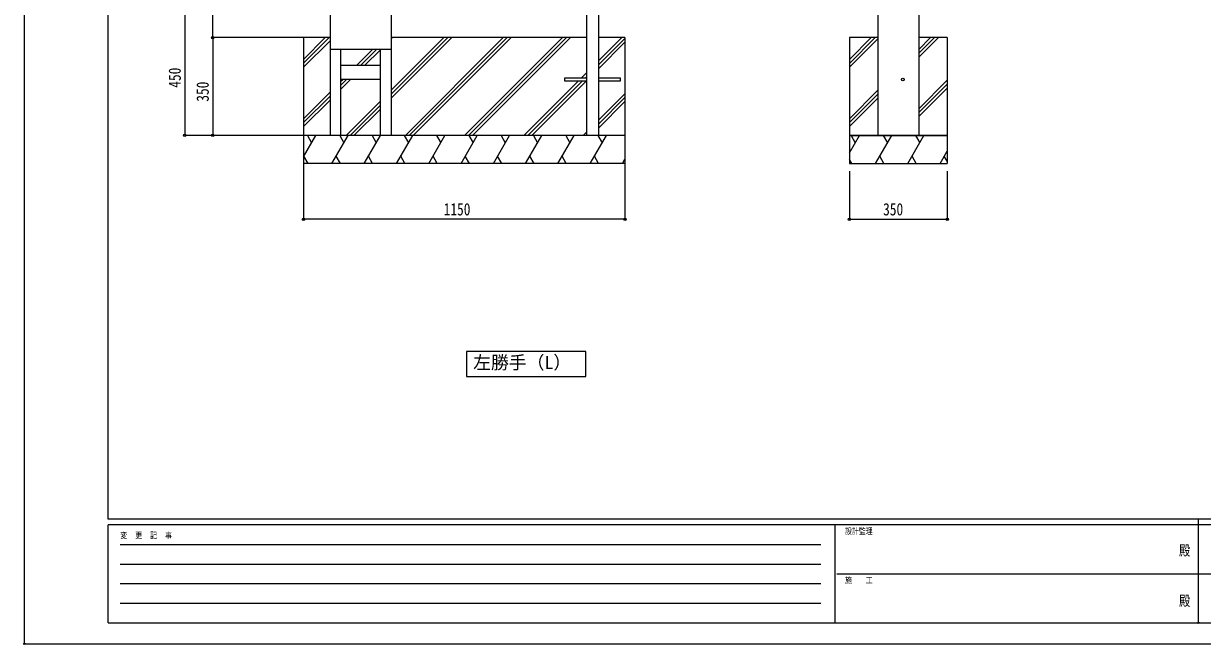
# Model space of a CAD drawing. Units: millimetres, scale not verified. Extents: x -4208 to 4205, y -2972 to 2970.
# Drawn here: x -4208 to 10, y -2972 to -752 of the extents above; entities that cross this region are included whole.
import ezdxf
from ezdxf.enums import TextEntityAlignment as Align

# ---------------------------------------------------------------- set-up
doc = ezdxf.new("R2010")
doc.units = ezdxf.units.MM
doc.header["$LTSCALE"] = 10
doc.header["$PDMODE"] = 32
doc.header["$PDSIZE"] = 5
for name, color, linetype, lineweight in [('0-1_USER1', 92, 'Continuous', 18), ('0-3_YKK_A1', 120, 'Continuous', 18), ('0-4_YKK_D', 200, 'Continuous', 18), ('0-6_YSS_K', 92, 'Continuous', 18)]:
    doc.layers.add(name, color=color, linetype=linetype, lineweight=lineweight)
doc.layers.add('0-5_YKK_ZWAK', color=134, linetype='Continuous')
doc.styles.add('ＭＳ ゴシック', font='')
doc.styles.get('ＭＳ ゴシック').set_extended_font_data('MS Gothic')

msp = doc.modelspace()

# ---------------------------------------------------------------- linework, layer by layer
at = {"layer": '0-1_USER1'}
msp.add_lwpolyline([(-2623.28, -1925), (-2623.28, -2014.25), (-2195.68, -2014.25), (-2195.68, -1925)], close=True, dxfattribs=at)
at = {"layer": '0-3_YKK_A1'}
for p, q in [((-1004.98, 854.88), (-1004.98, -1152.12)), ((-2891.98, -845.12), (-3110.98, -845.12)), ((-3071.98, -1152.12), (-3071.98, -845.12)), ((-2930.98, -1152.12), (-2930.98, -845.12)), ((-2930.98, -902.12), (-3071.98, -902.12)), ((-2930.98, -952.12), (-3071.98, -952.12)), ((-2072.48, -947.62), (-2150.98, -947.62)), ((-3071.98, -1152.12), (-3110.98, -1152.12)), ((-3071.98, -1152.12), (-3110.98, -1152.12)), ((-2891.98, -1152.12), (-2930.98, -1152.12)), ((-2891.98, -1152.12), (-2930.98, -1152.12)), ((-2150.98, -1152.12), (-2193.98, -1152.12))]:
    msp.add_line(p, q, dxfattribs=at)
for points in [[(-3110.98, 854.88), (-3110.98, -702.12), (-3110.98, -1152.12)], [(-2891.98, 854.88), (-2891.98, -702.12), (-2891.98, -1152.12)], [(-2193.98, 854.88), (-2193.98, -702.12), (-2193.98, -1152.12)], [(-2150.98, 854.88), (-2150.98, -702.12), (-2150.98, -1152.12)], [(-1150.98, 854.88), (-1150.98, -1152.12), (-1004.98, -1152.12)], [(-2193.98, -947.62), (-2272.48, -947.62), (-2272.48, -956.62), (-2193.98, -956.62)], [(-2150.98, -956.62), (-2072.48, -956.62), (-2072.48, -947.62)]]:
    msp.add_lwpolyline(points, dxfattribs=at)
msp.add_circle((-1061.98, -952.12), 4.5, dxfattribs=at)
at = {"layer": '0-4_YKK_D'}
for p, q in [((-3630.98, -702.12), (-3630.98, -1152.12)), ((-3206.98, -802.12), (-3531.98, -802.12)), ((-3206.98, -802.12), (-3531.98, -802.12)), ((-3530.98, -802.12), (-3530.98, -1152.12)), ((-3206.98, -1152.12), (-3631.98, -1152.12)), ((-3206.98, -1152.12), (-3531.98, -1152.12)), ((-3205.98, -1253.12), (-3205.98, -1453.12)), ((-2055.98, -1253.12), (-2055.98, -1453.12)), ((-1252.98, -1280.12), (-1252.98, -1453.12)), ((-902.98, -1280.12), (-902.98, -1453.12)), ((-2055.98, -1452.12), (-3205.98, -1452.12)), ((-1252.98, -1452.12), (-902.98, -1452.12))]:
    msp.add_line(p, q, dxfattribs=at)
msp.add_lwpolyline([(-3530.98, -802.12), (-3530.98, -702.12), (-3530.98, -574.72)], dxfattribs=at)
for centre in [(-3530.98, -802.12), (-3530.98, -802.12), (-3630.98, -1152.12), (-3530.98, -1152.12), (-3205.98, -1452.12), (-2055.98, -1452.12), (-1252.98, -1452.12), (-902.98, -1452.12)]:
    msp.add_circle(centre, 4.25, dxfattribs=at)
msp.add_point((-4205, -2970), dxfattribs=at)
at = {"layer": '0-5_YKK_ZWAK'}
for p, q in [((-3904.98, -2525), (-3904.98, 2775)), ((3895.02, -2525), (-3904.98, -2525)), ((-4.98, -2525), (-4.98, -2895)), ((-1304.98, -2545), (-3904.98, -2545)), ((-3904.98, -2895), (-3904.98, -2545)), ((-1304.98, -2545), (-1304.98, -2895)), ((-4.98, -2545), (-1304.98, -2545)), ((1295.02, -2545), (-4.98, -2545)), ((-3862.48, -2615), (-1354.98, -2615)), ((-3862.48, -2685), (-1354.98, -2685)), ((-1297.48, -2720), (-4.98, -2720)), ((-4.98, -2720), (1295.02, -2720)), ((-3862.48, -2755), (-1354.98, -2755)), ((-3862.48, -2825), (-1354.98, -2825)), ((-3904.98, -2895), (-1304.98, -2895)), ((-1304.98, -2895), (-4.98, -2895)), ((-4.98, -2895), (1295.02, -2895))]:
    msp.add_line(p, q, dxfattribs=at)
msp.add_lwpolyline([(-4205, -2970), (4205, -2970), (4205, 2970), (-4205, 2970)], close=True, dxfattribs=at)
msp.add_point((-4.98, -2895), dxfattribs=at)
at = {"layer": '0-6_YSS_K'}
for p, q in [((-3205.98, -802.12), (-3205.98, -1252.12)), ((-3110.98, -802.12), (-3205.98, -802.12)), ((-3205.98, -880.13), (-3127.97, -802.12)), ((-3205.98, -894.27), (-3113.83, -802.12)), ((-3205.98, -908.42), (-3110.98, -813.42)), ((-2193.98, -802.12), (-2891.98, -802.12)), ((-2891.98, -990.4), (-2703.71, -802.12)), ((-2891.98, -1004.54), (-2689.57, -802.12)), ((-2891.98, -806.55), (-2887.56, -802.12)), ((-2891.98, -1018.68), (-2675.42, -802.12)), ((-2841.58, -1152.12), (-2491.58, -802.12)), ((-2827.43, -1152.12), (-2477.43, -802.12)), ((-2813.29, -1152.12), (-2463.29, -802.12)), ((-2629.44, -1152.12), (-2279.44, -802.12)), ((-2615.3, -1152.12), (-2265.3, -802.12)), ((-2601.16, -1152.12), (-2251.16, -802.12)), ((-2055.98, -802.12), (-2150.98, -802.12)), ((-2150.98, -885.79), (-2067.31, -802.12)), ((-2150.98, -899.93), (-2055.98, -804.93)), ((-2150.98, -914.08), (-2055.98, -819.08)), ((-2055.98, -802.12), (-2055.98, -1252.12)), ((-1252.98, -802.12), (-1252.98, -1252.12)), ((-1252.98, -802.12), (-1252.98, -1252.12)), ((-1150.98, -802.12), (-1252.98, -802.12)), ((-1252.98, -894.29), (-1160.81, -802.12)), ((-1252.98, -880.15), (-1174.95, -802.12)), ((-1252.98, -908.44), (-1150.98, -806.44)), ((-902.98, -802.12), (-1004.98, -802.12)), ((-1004.98, -872.57), (-934.54, -802.12)), ((-1004.98, -858.43), (-948.68, -802.12)), ((-1004.98, -844.28), (-962.82, -802.12)), ((-902.98, -802.12), (-902.98, -1252.12)), ((-3015.84, -902.12), (-2958.84, -845.12)), ((-3001.7, -902.12), (-2944.7, -845.12)), ((-2987.56, -902.12), (-2930.98, -845.55)), ((-3071.98, -958.26), (-3065.84, -952.12)), ((-3071.98, -972.41), (-3051.7, -952.12)), ((-3071.98, -986.55), (-3037.56, -952.12)), ((-2417.31, -1152.12), (-2221.81, -956.62)), ((-2403.17, -1152.12), (-2207.67, -956.62)), ((-2389.03, -1152.12), (-2193.98, -957.08)), ((-2212.81, -947.62), (-2193.98, -928.79)), ((-2198.67, -947.62), (-2193.98, -942.93)), ((-1004.98, -1056.42), (-902.98, -954.42)), ((-1004.98, -1070.56), (-902.98, -968.56)), ((-3205.98, -1092.26), (-3110.98, -997.26)), ((-3205.98, -1106.41), (-3110.98, -1011.41)), ((-2150.98, -1097.92), (-2055.98, -1002.92)), ((-1252.98, -1092.28), (-1150.98, -990.28)), ((-1252.98, -1106.43), (-1150.98, -1004.43)), ((-1004.98, -1084.7), (-902.98, -982.7)), ((-3205.98, -1120.55), (-3110.98, -1025.55)), ((-3053.71, -1152.12), (-2930.98, -1029.4)), ((-3039.57, -1152.12), (-2930.98, -1043.54)), ((-2150.98, -1112.07), (-2055.98, -1017.07)), ((-2150.98, -1126.21), (-2055.98, -1031.21)), ((-1252.98, -1120.57), (-1150.98, -1018.57)), ((-3025.42, -1152.12), (-2930.98, -1057.68)), ((-2055.98, -1152.12), (-3205.98, -1152.12)), ((-3205.98, -1228.62), (-3161.82, -1152.12)), ((-3191.82, -1152.12), (-3176.82, -1178.1)), ((-3104.08, -1252.12), (-3046.35, -1152.12)), ((-3076.35, -1152.12), (-3061.35, -1178.1)), ((-2988.61, -1252.12), (-2930.88, -1152.12)), ((-2960.88, -1152.12), (-2945.88, -1178.1)), ((-2873.14, -1252.12), (-2815.41, -1152.12)), ((-2845.41, -1152.12), (-2830.41, -1178.1)), ((-2757.67, -1252.12), (-2699.94, -1152.12)), ((-2729.94, -1152.12), (-2714.94, -1178.1)), ((-2642.2, -1252.12), (-2584.47, -1152.12)), ((-2614.47, -1152.12), (-2599.47, -1178.1)), ((-2526.73, -1252.12), (-2469, -1152.12)), ((-2499, -1152.12), (-2484, -1178.1)), ((-2411.26, -1252.12), (-2353.53, -1152.12)), ((-2383.53, -1152.12), (-2368.53, -1178.1)), ((-2295.79, -1252.12), (-2238.06, -1152.12)), ((-2268.06, -1152.12), (-2253.06, -1178.1)), ((-2205.18, -1152.12), (-2193.98, -1140.92)), ((-2180.32, -1252.12), (-2122.59, -1152.12)), ((-2152.59, -1152.12), (-2137.59, -1178.1)), ((-1252.98, -1152.12), (-902.98, -1152.12)), ((-902.98, -1152.12), (-1252.98, -1152.12)), ((-1252.98, -1214.26), (-1217.11, -1152.12)), ((-1247.11, -1152.12), (-1232.11, -1178.1)), ((-1159.37, -1252.12), (-1101.64, -1152.12)), ((-1131.64, -1152.12), (-1116.64, -1178.1)), ((-1043.9, -1252.12), (-986.17, -1152.12)), ((-1016.17, -1152.12), (-1001.17, -1178.1)), ((-928.43, -1252.12), (-902.98, -1208.04)), ((-2055.98, -1252.12), (-3205.98, -1252.12)), ((-3189.55, -1252.12), (-3204.55, -1226.14)), ((-3074.08, -1252.12), (-3089.08, -1226.14)), ((-2958.61, -1252.12), (-2973.61, -1226.14)), ((-2843.14, -1252.12), (-2858.14, -1226.14)), ((-2727.67, -1252.12), (-2742.67, -1226.14)), ((-2612.2, -1252.12), (-2627.2, -1226.14)), ((-2496.73, -1252.12), (-2511.73, -1226.14)), ((-2381.26, -1252.12), (-2396.26, -1226.14)), ((-2265.79, -1252.12), (-2280.79, -1226.14)), ((-2150.32, -1252.12), (-2165.32, -1226.14)), ((-2064.85, -1252.12), (-2055.98, -1236.76)), ((-1244.84, -1252.12), (-1252.98, -1238.03)), ((-1252.98, -1252.12), (-902.98, -1252.12)), ((-1129.37, -1252.12), (-1144.37, -1226.14)), ((-1013.9, -1252.12), (-1028.9, -1226.14)), ((-902.98, -1244.25), (-913.43, -1226.14))]:
    msp.add_line(p, q, dxfattribs=at)

# ---------------------------------------------------------------- texts
at = {"layer": '0-1_USER1', "style": 'ＭＳ ゴシック'}
msp.add_text('左勝手（L）', height=46.74, dxfattribs=at).set_placement((-2598.9, -2001.5), align=Align.BOTTOM_LEFT)
at = {"layer": '0-4_YKK_D', "style": 'ＭＳ ゴシック', "width": 0.8}
for s, p in [('450', (-3631.78, -981.52)), ('350', (-3531.78, -1031.52))]:
    msp.add_text(s, height=43.99, rotation=90, dxfattribs=at).set_placement(p, align=Align.BOTTOM_LEFT)
for s, p in [('1150', (-2704.58, -1451.32)), ('350', (-1132.38, -1451.32))]:
    msp.add_text(s, height=43.99, dxfattribs=at).set_placement(p, align=Align.BOTTOM_LEFT)
at = {"layer": '0-5_YKK_ZWAK', "style": 'ＭＳ ゴシック', "width": 0.8}
for s, height, p in [('変  更  記  事', 21.99, (-3861.31, -2600)), ('設計監理', 21.99, (-1268.31, -2585)), ('殿', 36.66, (-73.67, -2665.83)), ('施\u3000\u3000工', 21.99, (-1268.31, -2760)), ('殿', 36.66, (-73.67, -2845.83))]:
    msp.add_text(s, height=height, dxfattribs=at).set_placement(p, align=Align.BOTTOM_LEFT)

doc.saveas('drawing.dxf')
